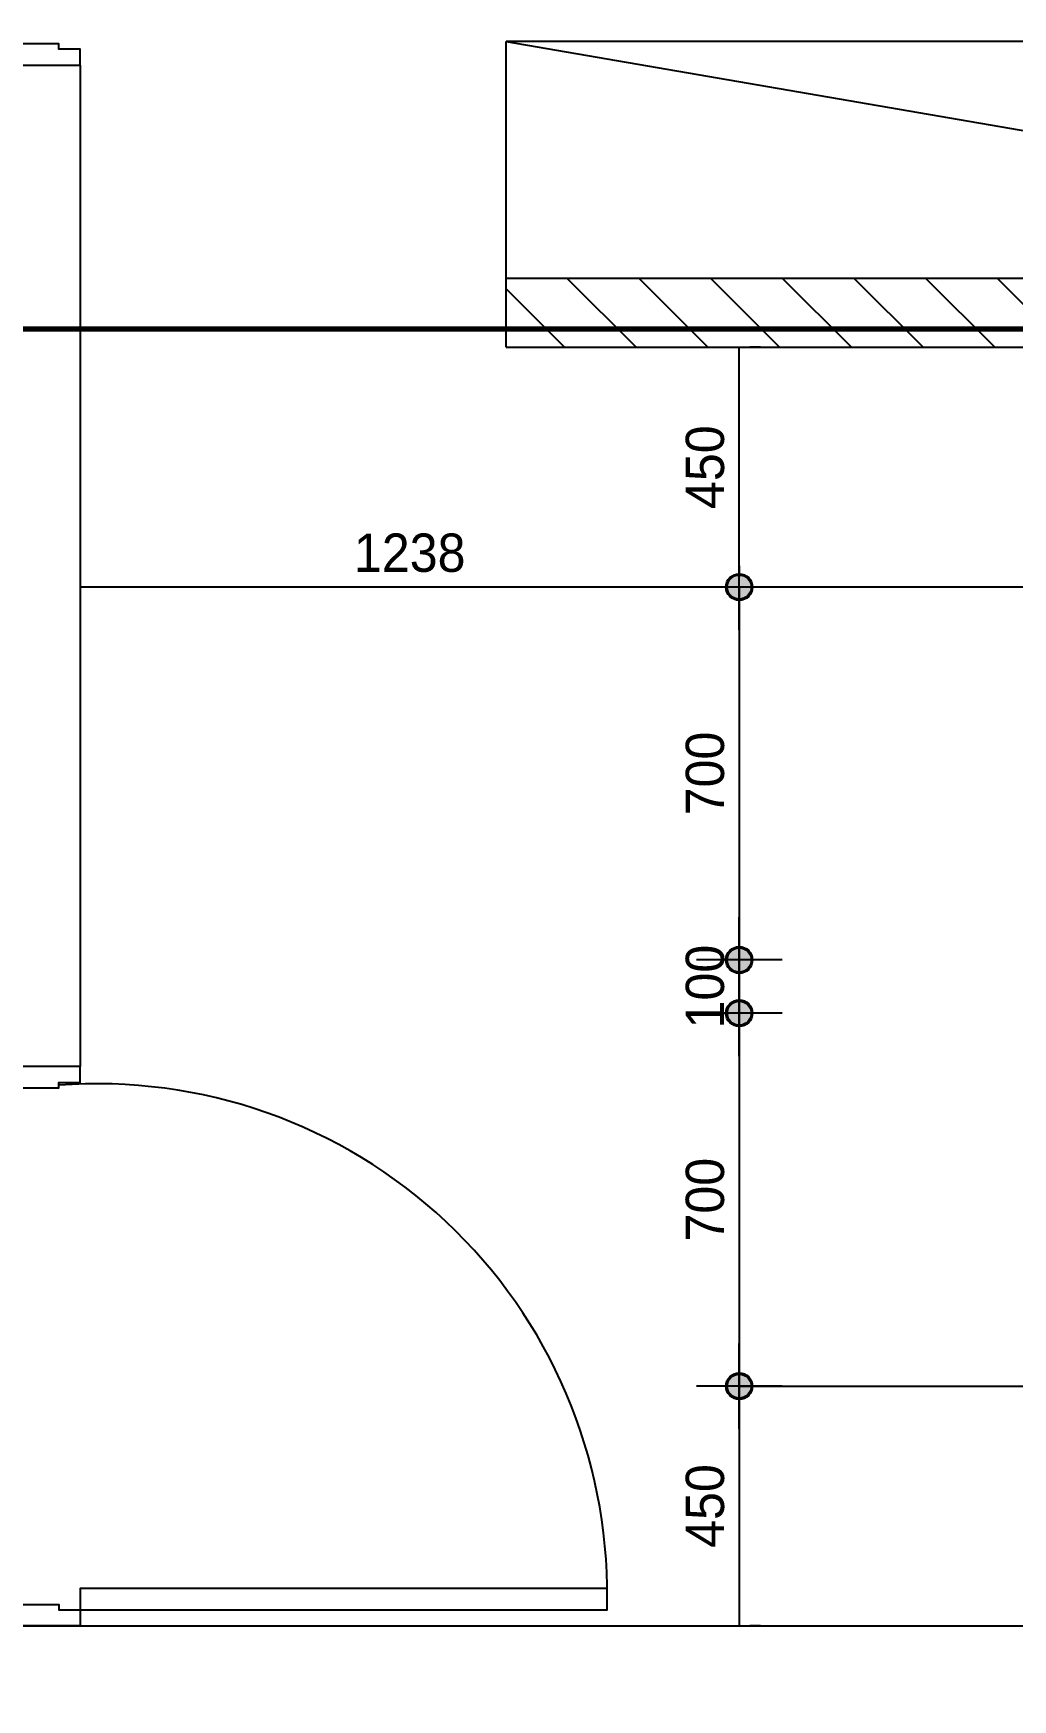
# Model space of a CAD drawing. Header units: millimetres. Extents: x -7413 to 64677, y 6112 to 38711.
# Drawn here: x 51237 to 53076, y 15878 to 19006 of the extents above; entities that cross this region are included whole.
import ezdxf

# ---------------------------------------------------------------- set-up
doc = ezdxf.new("R2010")
doc.units = ezdxf.units.MM
doc.header["$LTSCALE"] = 100
doc.linetypes.add('HID', pattern=[2.3, 1.5, -0.8])
doc.layers.get('Defpoints').update_dxf_attribs({"color": 139})
for name, color, linetype in [('06-LIGHT', 4, 'Continuous'), ('CO-DO-FR', 7, 'Continuous'), ('CO-DOOR', 8, 'Continuous'), ('RC-LIGHT', 7, 'Continuous'), ('가구', 6, 'Continuous'), ('내부벽체선', 3, 'Continuous'), ('외곽선', 2, 'Continuous'), ('치수선', 1, 'Continuous')]:
    doc.layers.add(name, color=color, linetype=linetype)
doc.styles.add('YOURNAME', font='Dotum.ttf')
doc.dimstyles.new('40', dxfattribs={"dimscale": 40, "dimtxt": 1.8, "dimasz": 0.9, "dimexe": 0.5, "dimexo": 1, "dimgap": 0.7, "dimtad": 1, "dimdec": 0, "dimzin": 0, "dimdsep": 46, "dimtxsty": 'YOURNAME', "dimblk": 'NONE', "dimcen": 0, "dimclrd": 1, "dimclre": 1, "dimclrt": 7, "dimadec": 0, "dimazin": 0, "dimtfac": 1, "dimtdec": 0, "dimtix": 1, "dimtmove": 2, "dimatfit": 3, "dimldrblk": 'NONE', "dimfxl": 1, "dimtolj": 1, "dimtzin": 0, "dimarcsym": 0})

# ---------------------------------------------------------------- blocks, each defined once
blk = doc.blocks.new('평면도')
at = {"layer": 'CO-DO-FR'}
for points in [[(17860.1, 14778.9), (17860.1, 14978.9), (17890.1, 14978.9), (17890.1, 14938.9), (17900.1, 14938.9), (17900.1, 14818.9), (17890.1, 14818.9), (17890.1, 14778.9), (17860.1, 14778.9)], [(18910.1, 14778.9), (18910.1, 14978.9), (18880.1, 14978.9), (18880.1, 14938.9), (18870.1, 14938.9), (18870.1, 14818.9), (18880.1, 14818.9), (18880.1, 14778.9), (18910.1, 14778.9)], [(20790.1, 14978.9), (20790.1, 14778.9), (20820.1, 14778.9), (20820.1, 14818.9), (20830.1, 14818.9), (20830.1, 14938.9), (20820.1, 14938.9), (20820.1, 14978.9), (20790.1, 14978.9)]]:
    blk.add_lwpolyline(points, close=True, dxfattribs=at)
at = {"layer": 'CO-DOOR'}
blk.add_lwpolyline([(17930.1, 13788.9), (17930.1, 14778.9), (17890.1, 14778.9), (17890.1, 13788.9)], close=True, dxfattribs=at)
blk.add_arc((17920.1, 14746.6), 957.7, 269.4017, 4.3305, dxfattribs=at)
at = {"layer": '외곽선'}
for points in [[(21636.1, 21704.9), (22436.1, 21704.9), (22436.1, 15698.9), (22236.1, 15698.9), (22236.1, 16363.9), (20790.1, 16363.9), (20790.1, 14778.9), (18910.1, 14778.9), (18910.1, 14978.9), (20590.1, 14978.9)], [(17860.1, 14978.9), (17860.1, 11402.9), (18160.1, 11402.9), (18160.1, 11202.9), (17240.1, 11202.9), (17240.1, 11402.9), (17660.1, 11402.9), (17660.1, 14978.9), (17860.1, 14978.9)]]:
    blk.add_lwpolyline(points, dxfattribs=at)
blk = doc.blocks.new('천정도')
at = {"layer": '내부벽체선'}
h = blk.add_hatch(dxfattribs=at)
h.set_pattern_fill('ANSI31', color=256, scale=30, angle=90)
h.set_pattern_definition([(135, (93446.49, -1917.27), (-67.35192, -67.35192), [])])
h.paths.add_polyline_path([(79467.6, 18422.9), (79467.6, 18292.9), (82043.6, 18292.9), (82043.6, 18422.9)])
at = {"layer": '가구', "color": 251}
for p, q in [((82043.6, 18867.2), (79467.6, 18867.2)), ((79467.6, 18422.9), (79467.6, 18867.2)), ((79467.6, 18867.2), (82043.6, 18422.9))]:
    blk.add_line(p, q, dxfattribs=at)
at = {"layer": '내부벽체선'}
for p, q in [((79467.6, 18422.9), (82043.6, 18422.9)), ((79467.6, 18292.9), (79467.6, 18422.9)), ((79467.6, 18292.9), (82043.6, 18292.9))]:
    blk.add_line(p, q, dxfattribs=at)
at = {"layer": '치수선', "rotation": 90}
blk.add_blockref('평면도', (93446.5, -1967.3), dxfattribs=at)
blk = doc.blocks.new('1')
at = {"linetype": 'Continuous'}
h = blk.add_hatch(color=4, dxfattribs=at)
h.dxf.hatch_style = 1
edge = h.paths.add_edge_path()
edge.add_arc((11539653.5, -14273503.8), 37.5, 0, 360)
at = {"color": 1, "linetype": 'Continuous'}
for p, q in [((11539653.5, -14273637.1), (11539653.5, -14273370.5)), ((11539520.2, -14273503.8), (11539786.8, -14273503.8))]:
    blk.add_line(p, q, dxfattribs=at)
at = {"color": 4, "linetype": 'Continuous'}
for radius in [41.5, 37.5]:
    blk.add_circle((11539653.5, -14273503.8), radius, dxfattribs=at)
blk = doc.blocks.new('*D177')
at = {"layer": 'Defpoints', "color": 0, "transparency": 16777216}
for p in [(52562.5, 16466.1), (54150.5, 16466.1), (54150.5, 16466.1)]:
    blk.add_point(p, dxfattribs=at)
at = {"layer": '치수선', "color": 1, "lineweight": -2, "transparency": 16777216}
for p, q in [((52562.5, 16506.1), (52562.5, 16486.1)), ((52562.5, 16466.1), (54150.5, 16466.1)), ((54150.5, 16426.1), (54150.5, 16446.1))]:
    blk.add_line(p, q, dxfattribs=at)
at = {"layer": '치수선', "color": 7, "transparency": 16777216, "insert": (53356.5, 16530.1), "char_height": 72, "attachment_point": 5, "style": 'YOURNAME'}
blk.add_mtext('\\A1;1588', dxfattribs=at)
blk = doc.blocks.new('_None')
blk = doc.blocks.new('*D180')
at = {"layer": 'Defpoints', "color": 0, "transparency": 16777216}
for p in [(52562.5, 17966.1), (52562.5, 17966.1), (54150.5, 17966.1)]:
    blk.add_point(p, dxfattribs=at)
at = {"layer": '치수선', "color": 1, "lineweight": -2, "transparency": 16777216}
for p, q in [((52562.5, 18006.1), (52562.5, 17986.1)), ((54150.5, 18006.1), (54150.5, 17986.1)), ((54150.5, 17966.1), (52562.5, 17966.1))]:
    blk.add_line(p, q, dxfattribs=at)
at = {"layer": '치수선', "color": 7, "transparency": 16777216, "insert": (53356.5, 18030.1), "char_height": 72, "attachment_point": 5, "style": 'YOURNAME'}
blk.add_mtext('\\A1;1588', dxfattribs=at)
blk = doc.blocks.new('*D181')
at = {"layer": 'Defpoints', "color": 0, "transparency": 16777216}
for p in [(52562.5, 18416.1), (52562.5, 18416.1), (52562.5, 17966.1)]:
    blk.add_point(p, dxfattribs=at)
at = {"layer": '치수선', "color": 1, "lineweight": -2, "transparency": 16777216}
for p, q in [((52562.5, 17966.1), (52562.5, 18416.1)), ((52602.5, 18416.1), (52582.5, 18416.1)), ((52602.5, 17966.1), (52582.5, 17966.1))]:
    blk.add_line(p, q, dxfattribs=at)
at = {"layer": '치수선', "color": 7, "transparency": 16777216, "insert": (52498.4, 18191.1), "char_height": 72, "attachment_point": 5, "rotation": 90, "style": 'YOURNAME'}
blk.add_mtext('\\A1;450', dxfattribs=at)
blk = doc.blocks.new('*D182')
at = {"layer": 'Defpoints', "color": 0, "transparency": 16777216}
for p in [(52562.5, 17966.1), (52562.5, 17266.1), (52562.5, 17266.1)]:
    blk.add_point(p, dxfattribs=at)
at = {"layer": '치수선', "color": 1, "lineweight": -2, "transparency": 16777216}
for p, q in [((52562.5, 17966.1), (52562.5, 17266.1)), ((52602.5, 17966.1), (52582.5, 17966.1)), ((52602.5, 17266.1), (52582.5, 17266.1))]:
    blk.add_line(p, q, dxfattribs=at)
at = {"layer": '치수선', "color": 7, "transparency": 16777216, "insert": (52498.4, 17616.1), "char_height": 72, "attachment_point": 5, "rotation": 90, "style": 'YOURNAME'}
blk.add_mtext('\\A1;700', dxfattribs=at)
blk = doc.blocks.new('*D183')
at = {"layer": 'Defpoints', "color": 0, "transparency": 16777216}
for p in [(52562.5, 17266.1), (52562.5, 17166.1), (52562.5, 17166.1)]:
    blk.add_point(p, dxfattribs=at)
at = {"layer": '치수선', "color": 1, "lineweight": -2, "transparency": 16777216}
for p, q in [((52562.5, 17266.1), (52562.5, 17302.1)), ((52562.5, 17266.1), (52562.5, 17166.1)), ((52602.5, 17266.1), (52582.5, 17266.1)), ((52562.5, 17166.1), (52562.5, 17130.1)), ((52602.5, 17166.1), (52582.5, 17166.1))]:
    blk.add_line(p, q, dxfattribs=at)
at = {"layer": '치수선', "color": 7, "transparency": 16777216, "insert": (52498.4, 17216.1), "char_height": 72, "attachment_point": 5, "rotation": 90, "style": 'YOURNAME'}
blk.add_mtext('\\A1;100', dxfattribs=at)
blk = doc.blocks.new('*D184')
at = {"layer": 'Defpoints', "color": 0, "transparency": 16777216}
for p in [(52562.5, 17166.1), (52562.5, 16466.1), (52562.5, 16466.1)]:
    blk.add_point(p, dxfattribs=at)
at = {"layer": '치수선', "color": 1, "lineweight": -2, "transparency": 16777216}
for p, q in [((52522.5, 17166.1), (52542.5, 17166.1)), ((52562.5, 17166.1), (52562.5, 16466.1)), ((52602.5, 16466.1), (52582.5, 16466.1))]:
    blk.add_line(p, q, dxfattribs=at)
at = {"layer": '치수선', "color": 7, "transparency": 16777216, "insert": (52498.4, 16816.1), "char_height": 72, "attachment_point": 5, "rotation": 90, "style": 'YOURNAME'}
blk.add_mtext('\\A1;700', dxfattribs=at)
blk = doc.blocks.new('*D185')
at = {"layer": 'Defpoints', "color": 0, "transparency": 16777216}
for p in [(52562.5, 16466.1), (52562.5, 16016.1), (52562.5, 16016.1)]:
    blk.add_point(p, dxfattribs=at)
at = {"layer": '치수선', "color": 1, "lineweight": -2, "transparency": 16777216}
for p, q in [((52562.5, 16466.1), (52562.5, 16016.1)), ((52602.5, 16466.1), (52582.5, 16466.1)), ((52602.5, 16016.1), (52582.5, 16016.1))]:
    blk.add_line(p, q, dxfattribs=at)
at = {"layer": '치수선', "color": 7, "transparency": 16777216, "insert": (52498.4, 16241.1), "char_height": 72, "attachment_point": 5, "rotation": 90, "style": 'YOURNAME'}
blk.add_mtext('\\A1;450', dxfattribs=at)
blk = doc.blocks.new('*D186')
at = {"layer": 'Defpoints', "color": 0, "transparency": 16777216}
for p in [(51324.5, 17966.1), (51324.5, 17966.1), (52562.5, 17966.1)]:
    blk.add_point(p, dxfattribs=at)
at = {"layer": '치수선', "color": 1, "lineweight": -2, "transparency": 16777216}
for p, q in [((51324.5, 18006.1), (51324.5, 17986.1)), ((52562.5, 18006.1), (52562.5, 17986.1)), ((52562.5, 17966.1), (51324.5, 17966.1))]:
    blk.add_line(p, q, dxfattribs=at)
at = {"layer": '치수선', "color": 7, "transparency": 16777216, "insert": (51943.5, 18030.1), "char_height": 72, "attachment_point": 5, "style": 'YOURNAME'}
blk.add_mtext('\\A1;1238', dxfattribs=at)

msp = doc.modelspace()

# ---------------------------------------------------------------- linework, layer by layer
at = {"layer": '06-LIGHT', "color": 10, "linetype": 'HID', "const_width": 10}
msp.add_lwpolyline([(55416, 13533.1), (55416, 16144.3), (54150.5, 16144.3), (54150.5, 18450.8), (49325.8, 18450.8), (49325.8, 17862.6), (44798, 17862.6), (44798, 13707.9), (45137.6, 13707.9), (45137.6, 12926)], dxfattribs=at)

# ---------------------------------------------------------------- block references
at = {"layer": 'RC-LIGHT', "xscale": 0.6024096385271789, "yscale": 0.6024096385271789, "zscale": 0.6024096385271789, "rotation": 89.99999999999999}
for p in [(-8545933.8, -6933632.4), (-8545933.8, -6934332.4), (-8545933.8, -6934432.4), (-8545933.8, -6935132.4)]:
    msp.add_blockref('1', p, dxfattribs=at)
at = {"layer": '내부벽체선'}
msp.add_blockref('천정도', (-27343.1, 123.2), dxfattribs=at)

# ---------------------------------------------------------------- dimensions: what is measured, and where the dimension line sits
at = {"layer": '치수선'}
for base, p1, p2, picture, middle in [((52562.5, 18416.1), (52562.5, 17966.1), (52562.5, 18416.1), '*D181', (52498.4, 18191.1)), ((52562.5, 17266.1), (52562.5, 17966.1), (52562.5, 17266.1), '*D182', (52498.4, 17616.1)), ((52562.5, 17166.1), (52562.5, 17266.1), (52562.5, 17166.1), '*D183', (52498.4, 17216.1)), ((52562.5, 16466.1), (52562.5, 17166.1), (52562.5, 16466.1), '*D184', (52498.4, 16816.1)), ((52562.5, 16016.1), (52562.5, 16466.1), (52562.5, 16016.1), '*D185', (52498.4, 16241.1))]:
    dim = msp.add_linear_dim(base=base, p1=p1, p2=p2, angle=90, dimstyle='40', dxfattribs=at)
    dim.commit()
    dim.dimension.update_dxf_attribs({"geometry": picture, "text_midpoint": middle})
for base, p1, p2, picture, middle in [((51324.5, 17966.1), (52562.5, 17966.1), (51324.5, 17966.1), '*D186', (51943.5, 18030.1)), ((52562.5, 17966.1), (54150.5, 17966.1), (52562.5, 17966.1), '*D180', (53356.5, 18030.1)), ((54150.5, 16466.1), (52562.5, 16466.1), (54150.5, 16466.1), '*D177', (53356.5, 16530.1))]:
    dim = msp.add_linear_dim(base=base, p1=p1, p2=p2, dimstyle='40', dxfattribs=at)
    dim.commit()
    dim.dimension.update_dxf_attribs({"geometry": picture, "text_midpoint": middle})

doc.saveas('drawing.dxf')
